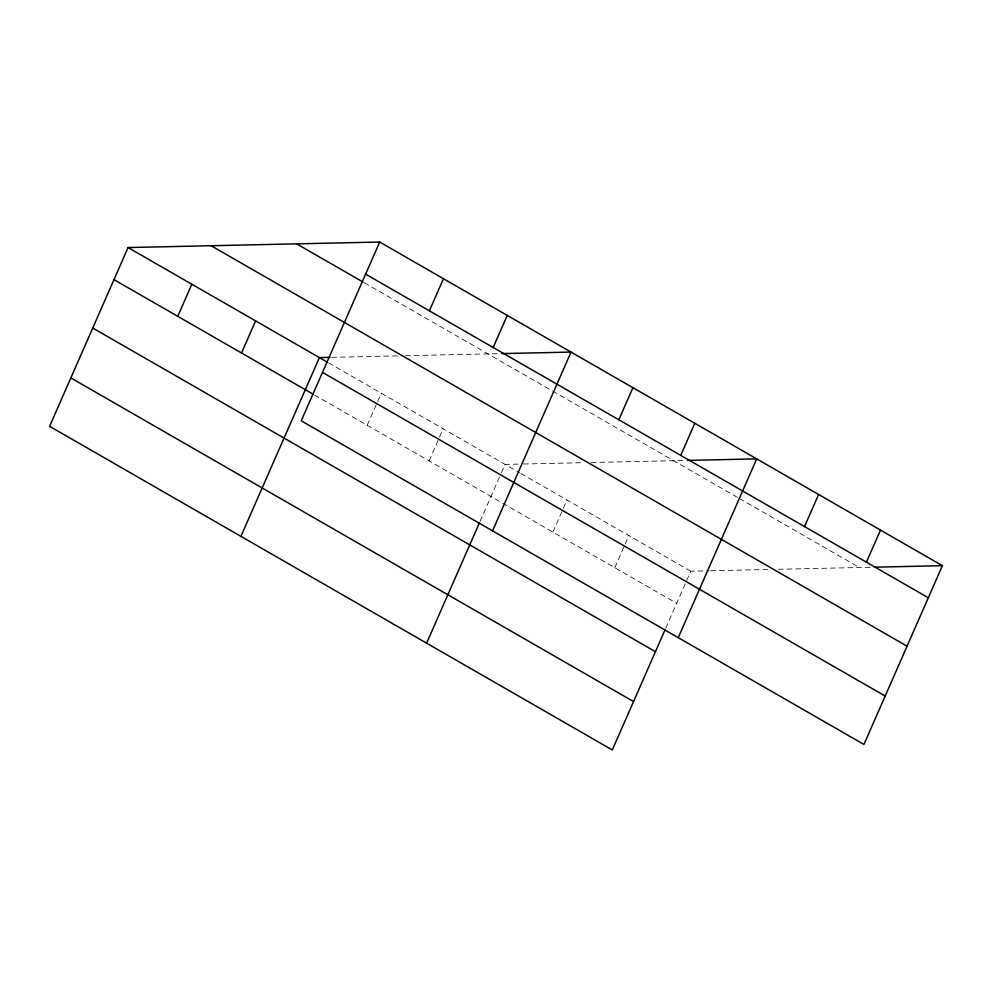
<?xml version="1.0" encoding="UTF-8"?>
<svg xmlns="http://www.w3.org/2000/svg" width="992" height="992" viewBox="0 0 992 992"><rect width="100%" height="100%" fill="white"/><g stroke="black" fill="none" stroke-linecap="round" stroke-linejoin="round"><path stroke-width="0.74" stroke-dasharray="4.96 3.72" d="M367.201 425.283L376.997 402.963M377.605 401.562L381.288 393.192M429.09 460.883L438.898 438.563M439.506 437.162L443.188 428.792M480.066 521.383L500.786 474.164M501.406 472.762L505.077 464.392L521.99 464.02M552.891 532.084L562.687 509.764M563.307 508.363L566.978 499.993M614.78 567.697L624.588 545.364M625.196 543.976L628.878 535.593M665.756 628.184L690.767 571.194L709.218 570.797M331.688 357.318L397.817 355.868M405.48 355.706L500.278 353.636M523.528 463.996L583.507 462.681M591.17 462.508L685.968 460.437M710.756 570.76L770.734 569.445M778.398 569.284L870.12 567.275M364.424 282.832L549.878 389.496M552.507 391.022L738.197 497.823M739.524 498.579L859.357 567.511M328.612 362.898L519.572 472.725M520.887 473.482L690.767 571.194M314.514 394.99L676.68 603.297"/><path stroke-width="1.49" d="M379.7 242.036L301.233 420.806L863.933 744.446L942.4 565.688L379.7 242.036L128.067 247.554L49.6 426.312L612.3 749.964L665.148 629.573M177.754 316.324L191.84 284.233M241.527 353.003L255.614 320.912M240.92 536.35L319.387 357.591L330.15 357.356M429.387 310.818L443.474 278.715M493.16 347.498L507.247 315.406M426.61 643.151L479.458 522.759M492.553 530.844L571.02 352.086L501.816 353.598M618.822 419.777L632.921 387.686M680.723 455.378L694.809 423.286M678.243 637.645L756.71 458.887L687.506 460.4M804.512 526.578L818.611 494.487M866.413 562.179L880.499 530.088M874.746 567.176L942.4 565.688M365.614 274.139L928.314 597.779M296.658 243.858L363.097 282.063M211.11 245.731L907.06 646.189M128.067 247.554L327.286 362.13M322.474 372.397L885.174 696.049M113.981 279.645L313.199 394.233M92.74 328.042L655.439 651.694M70.841 377.915L633.541 701.555"/></g></svg>
